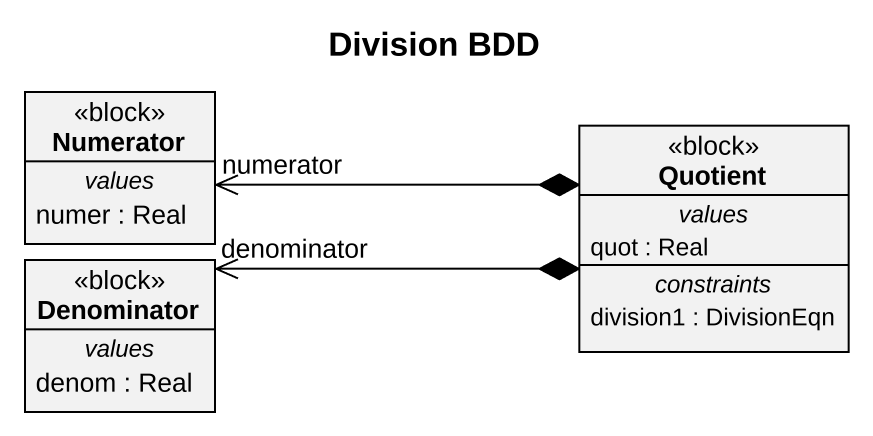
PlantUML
@startuml
title Division BDD
hide circle
hide empty members
class Numerator <<block>> {
  -- values --
  numer : Real
}
class Quotient <<block>> {
  -- values --
  quot : Real
  -- constraints --
  division1 : DivisionEqn
}
class Denominator <<block>> {
  -- values --
  denom : Real
}
Quotient *-left-> "numerator" Numerator
Quotient *-left-> "denominator" Denominator
@enduml
